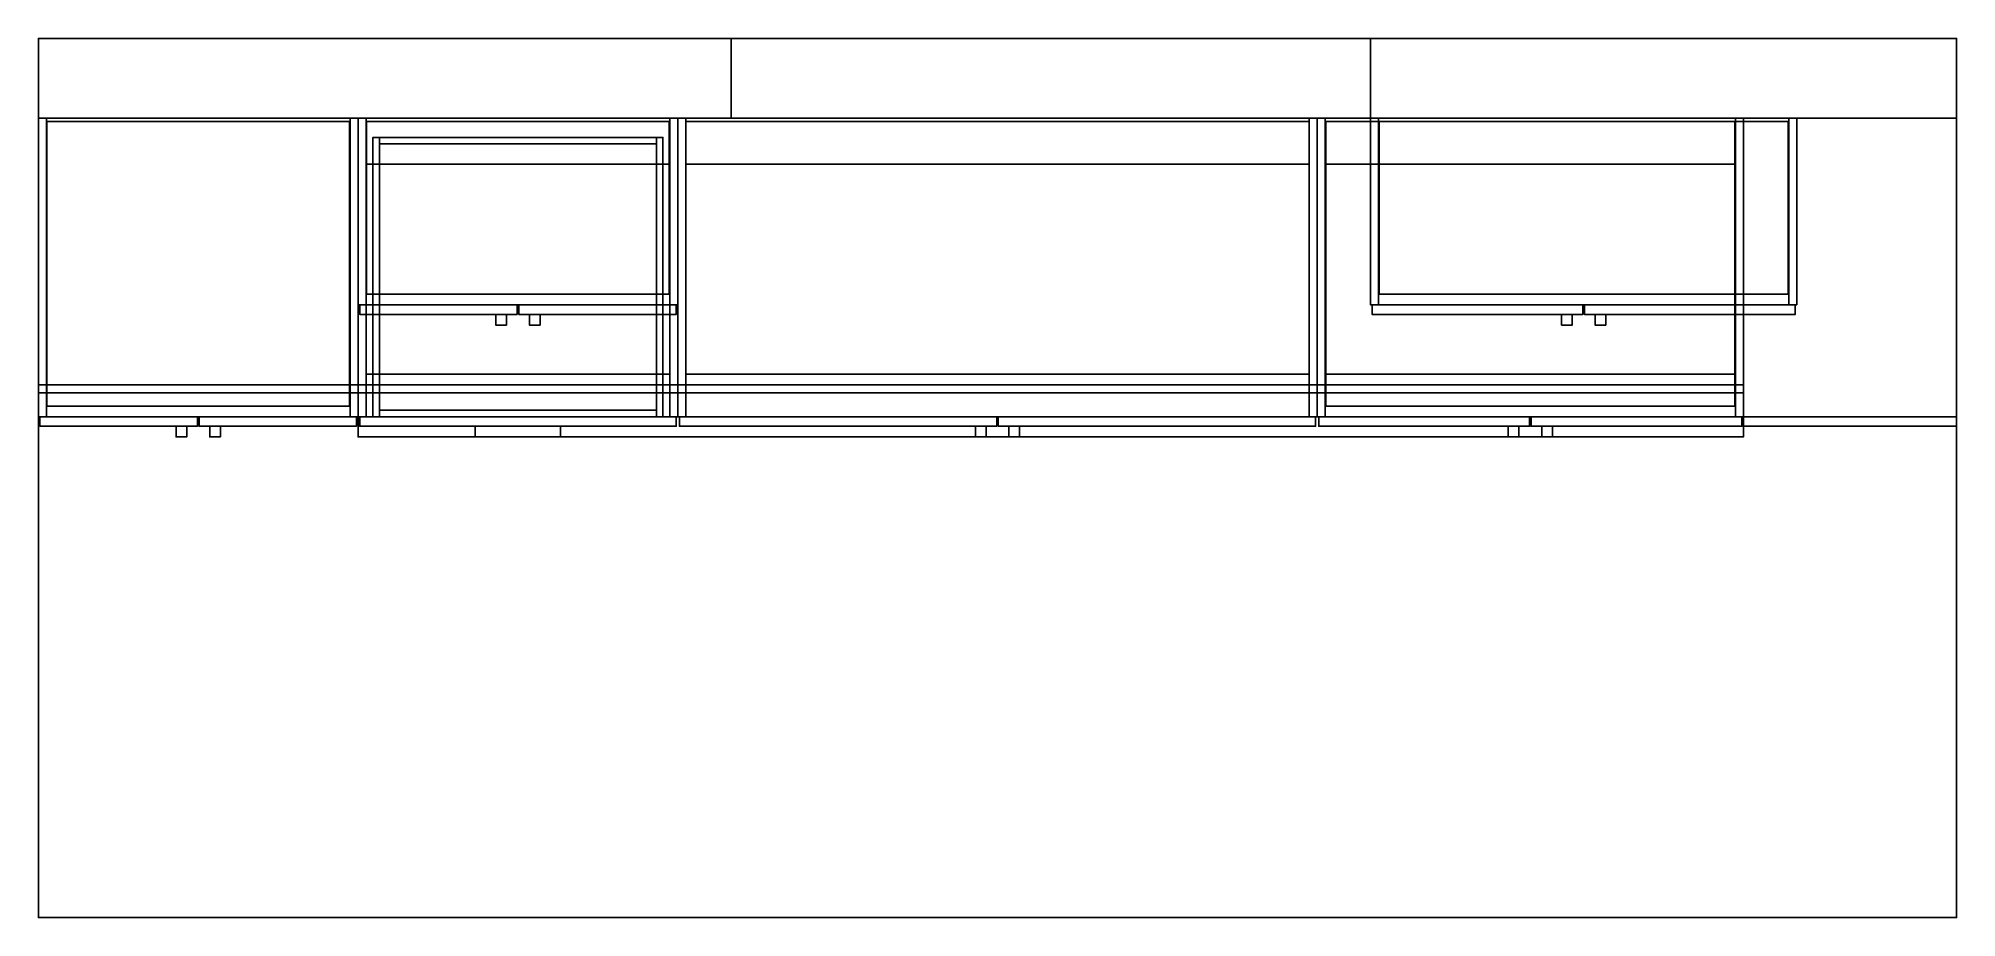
# Model space of a CAD drawing. Header units: millimetres. Extents: x 0 to 3600, y -1500 to 150.
import ezdxf

# ---------------------------------------------------------------- set-up
doc = ezdxf.new("R2010")
doc.units = ezdxf.units.MM
for name, color, linetype in [('AMBIENTE', 2, 'CONTINUOUS'), ('M01_TALL_CABINET', 3, 'CONTINUOUS'), ('M02_DRAWER_CABINET', 4, 'CONTINUOUS'), ('M03_SINK_CABINET', 5, 'CONTINUOUS'), ('M04_BASE_CABINET', 6, 'CONTINUOUS'), ('M05_FILLER', 7, 'CONTINUOUS'), ('M06_WALL_CABINET', 1, 'CONTINUOUS'), ('M07_WALL_CABINET', 2, 'CONTINUOUS')]:
    doc.layers.add(name, color=color, linetype=linetype)

msp = doc.modelspace()

# ---------------------------------------------------------------- linework, layer by layer
at = {"layer": 'AMBIENTE'}
for points in [[(1300, 150), (1300, 0), (0, 0), (0, 150)], [(0, 0, 2700), (1300, 0, 2700), (1300, 150, 2700), (0, 150, 2700)], [(0, 150, 2700), (1300, 150, 2700), (1300, 150), (0, 150)], [(0, 0, 2700), (0, 150, 2700), (0, 150), (0, 0)], [(3600, 150, -20), (3600, -1500, -20), (0, -1500, -20), (0, 150, -20)], [(0, -1500), (3600, -1500), (3600, 150), (0, 150)], [(0, 150), (3600, 150), (3600, 150, -20), (0, 150, -20)], [(0, -1500), (0, 150), (0, 150, -20), (0, -1500, -20)], [(1300, 150, 2700), (1300, 0, 2700), (1300, 0), (1300, 150)], [(2500, 150), (2500, 0), (1300, 0), (1300, 150)], [(1300, 0, 1100), (2500, 0, 1100), (2500, 150, 1100), (1300, 150, 1100)], [(1300, 150, 1100), (2500, 150, 1100), (2500, 150), (1300, 150)], [(1300, 0, 1100), (1300, 150, 1100), (1300, 150), (1300, 0)], [(2500, 150, 2100), (2500, 0, 2100), (1300, 0, 2100), (1300, 150, 2100)], [(1300, 0, 2700), (2500, 0, 2700), (2500, 150, 2700), (1300, 150, 2700)], [(1300, 150, 2700), (2500, 150, 2700), (2500, 150, 2100), (1300, 150, 2100)], [(1300, 0, 2700), (1300, 150, 2700), (1300, 150, 2100), (1300, 0, 2100)], [(2500, 150, 1100), (2500, 0, 1100), (2500, 0), (2500, 150)], [(2500, 150, 2700), (2500, 0, 2700), (2500, 0, 2100), (2500, 150, 2100)], [(3600, 150), (3600, 0), (2500, 0), (2500, 150)], [(2500, 0, 2700), (3600, 0, 2700), (3600, 150, 2700), (2500, 150, 2700)], [(2500, 150, 2700), (3600, 150, 2700), (3600, 150), (2500, 150)], [(2500, 0, 2700), (2500, 150, 2700), (2500, 150), (2500, 0)], [(3600, 150, 2700), (3600, 0, 2700), (3600, 0), (3600, 150)], [(3600, 150), (3600, -1500), (3600, -1500, -20), (3600, 150, -20)], [(1300, 0, 2700), (0, 0, 2700), (0, 0), (1300, 0)], [(2500, 0, 1100), (1300, 0, 1100), (1300, 0), (2500, 0)], [(2500, 0, 2700), (1300, 0, 2700), (1300, 0, 2100), (2500, 0, 2100)], [(3600, 0, 2700), (2500, 0, 2700), (2500, 0), (3600, 0)], [(3600, -1500), (0, -1500), (0, -1500, -20), (3600, -1500, -20)]]:
    msp.add_3dface(points, dxfattribs=at)
at = {"layer": 'M01_TALL_CABINET'}
for points in [[(15, 0, 100), (15, -560, 100), (0, -560, 100), (0, 0, 100)], [(0, -560, 2300), (15, -560, 2300), (15, 0, 2300), (0, 0, 2300)], [(0, 0, 2300), (15, 0, 2300), (15, 0, 100), (0, 0, 100)], [(0, -560, 2300), (0, 0, 2300), (0, 0, 100), (0, -560, 100)], [(15, 0, 2300), (15, -560, 2300), (15, -560, 100), (15, 0, 100)], [(585, 0, 115), (585, -6, 115), (15, -6, 115), (15, 0, 115)], [(15, -6, 2285), (585, -6, 2285), (585, 0, 2285), (15, 0, 2285)], [(15, 0, 2285), (585, 0, 2285), (585, 0, 115), (15, 0, 115)], [(15, -6, 2285), (15, 0, 2285), (15, 0, 115), (15, -6, 115)], [(600, 0, 100), (600, -560, 100), (585, -560, 100), (585, 0, 100)], [(585, -560, 2300), (600, -560, 2300), (600, 0, 2300), (585, 0, 2300)], [(585, 0, 2300), (600, 0, 2300), (600, 0, 100), (585, 0, 100)], [(585, -560, 2300), (585, 0, 2300), (585, 0, 100), (585, -560, 100)], [(585, 0, 2285), (585, -6, 2285), (585, -6, 115), (585, 0, 115)], [(600, 0, 2300), (600, -560, 2300), (600, -560, 100), (600, 0, 100)], [(585, -6, 100), (585, -560, 100), (15, -560, 100), (15, -6, 100)], [(15, -560, 115), (585, -560, 115), (585, -6, 115), (15, -6, 115)], [(15, -6, 115), (585, -6, 115), (585, -6, 100), (15, -6, 100)], [(15, -560, 115), (15, -6, 115), (15, -6, 100), (15, -560, 100)], [(585, -6, 2285), (15, -6, 2285), (15, -6, 115), (585, -6, 115)], [(585, -6, 2285), (585, -560, 2285), (15, -560, 2285), (15, -6, 2285)], [(15, -560, 2300), (585, -560, 2300), (585, -6, 2300), (15, -6, 2300)], [(15, -6, 2300), (585, -6, 2300), (585, -6, 2285), (15, -6, 2285)], [(15, -560, 2300), (15, -6, 2300), (15, -6, 2285), (15, -560, 2285)], [(584, -6, 541.5), (584, -540, 541.5), (16, -540, 541.5), (16, -6, 541.5)], [(16, -540, 556.5), (584, -540, 556.5), (584, -6, 556.5), (16, -6, 556.5)], [(16, -6, 556.5), (584, -6, 556.5), (584, -6, 541.5), (16, -6, 541.5)], [(16, -540, 556.5), (16, -6, 556.5), (16, -6, 541.5), (16, -540, 541.5)], [(584, -6, 975.5), (584, -540, 975.5), (16, -540, 975.5), (16, -6, 975.5)], [(16, -540, 990.5), (584, -540, 990.5), (584, -6, 990.5), (16, -6, 990.5)], [(16, -6, 990.5), (584, -6, 990.5), (584, -6, 975.5), (16, -6, 975.5)], [(16, -540, 990.5), (16, -6, 990.5), (16, -6, 975.5), (16, -540, 975.5)], [(584, -6, 1409.5), (584, -540, 1409.5), (16, -540, 1409.5), (16, -6, 1409.5)], [(16, -540, 1424.5), (584, -540, 1424.5), (584, -6, 1424.5), (16, -6, 1424.5)], [(16, -6, 1424.5), (584, -6, 1424.5), (584, -6, 1409.5), (16, -6, 1409.5)], [(16, -540, 1424.5), (16, -6, 1424.5), (16, -6, 1409.5), (16, -540, 1409.5)], [(584, -6, 1843.5), (584, -540, 1843.5), (16, -540, 1843.5), (16, -6, 1843.5)], [(16, -540, 1858.5), (584, -540, 1858.5), (584, -6, 1858.5), (16, -6, 1858.5)], [(16, -6, 1858.5), (584, -6, 1858.5), (584, -6, 1843.5), (16, -6, 1843.5)], [(16, -540, 1858.5), (16, -6, 1858.5), (16, -6, 1843.5), (16, -540, 1843.5)], [(584, -6, 556.5), (584, -540, 556.5), (584, -540, 541.5), (584, -6, 541.5)], [(584, -6, 990.5), (584, -540, 990.5), (584, -540, 975.5), (584, -6, 975.5)], [(584, -6, 1424.5), (584, -540, 1424.5), (584, -540, 1409.5), (584, -6, 1409.5)], [(584, -6, 1858.5), (584, -540, 1858.5), (584, -540, 1843.5), (584, -6, 1843.5)], [(585, -6, 115), (585, -560, 115), (585, -560, 100), (585, -6, 100)], [(585, -6, 2300), (585, -560, 2300), (585, -560, 2285), (585, -6, 2285)], [(600, -500), (600, -515), (0, -515), (0, -500)], [(0, -515, 100), (600, -515, 100), (600, -500, 100), (0, -500, 100)], [(0, -500, 100), (600, -500, 100), (600, -500), (0, -500)], [(0, -515, 100), (0, -500, 100), (0, -500), (0, -515)], [(600, -500, 100), (600, -515, 100), (600, -515), (600, -500)], [(600, -515, 100), (0, -515, 100), (0, -515), (600, -515)], [(584, -540, 556.5), (16, -540, 556.5), (16, -540, 541.5), (584, -540, 541.5)], [(584, -540, 990.5), (16, -540, 990.5), (16, -540, 975.5), (584, -540, 975.5)], [(584, -540, 1424.5), (16, -540, 1424.5), (16, -540, 1409.5), (584, -540, 1409.5)], [(584, -540, 1858.5), (16, -540, 1858.5), (16, -540, 1843.5), (584, -540, 1843.5)], [(15, -560, 2300), (0, -560, 2300), (0, -560, 100), (15, -560, 100)], [(298.5, -560, 103), (298.5, -578, 103), (3, -578, 103), (3, -560, 103)], [(3, -578, 2297), (298.5, -578, 2297), (298.5, -560, 2297), (3, -560, 2297)], [(3, -560, 2297), (298.5, -560, 2297), (298.5, -560, 103), (3, -560, 103)], [(3, -578, 2297), (3, -560, 2297), (3, -560, 103), (3, -578, 103)], [(585, -560, 115), (15, -560, 115), (15, -560, 100), (585, -560, 100)], [(585, -560, 2300), (15, -560, 2300), (15, -560, 2285), (585, -560, 2285)], [(298.5, -560, 2297), (298.5, -578, 2297), (298.5, -578, 103), (298.5, -560, 103)], [(597, -560, 103), (597, -578, 103), (301.5, -578, 103), (301.5, -560, 103)], [(301.5, -578, 2297), (597, -578, 2297), (597, -560, 2297), (301.5, -560, 2297)], [(301.5, -560, 2297), (597, -560, 2297), (597, -560, 103), (301.5, -560, 103)], [(301.5, -578, 2297), (301.5, -560, 2297), (301.5, -560, 103), (301.5, -578, 103)], [(600, -560, 2300), (585, -560, 2300), (585, -560, 100), (600, -560, 100)], [(597, -560, 2297), (597, -578, 2297), (597, -578, 103), (597, -560, 103)], [(298.5, -578, 2297), (3, -578, 2297), (3, -578, 103), (298.5, -578, 103)], [(278.5, -578, 1100), (278.5, -598, 1100), (258.5, -598, 1100), (258.5, -578, 1100)], [(258.5, -598, 1260), (278.5, -598, 1260), (278.5, -578, 1260), (258.5, -578, 1260)], [(258.5, -578, 1260), (278.5, -578, 1260), (278.5, -578, 1100), (258.5, -578, 1100)], [(258.5, -598, 1260), (258.5, -578, 1260), (258.5, -578, 1100), (258.5, -598, 1100)], [(278.5, -598, 1260), (258.5, -598, 1260), (258.5, -598, 1100), (278.5, -598, 1100)], [(278.5, -578, 1260), (278.5, -598, 1260), (278.5, -598, 1100), (278.5, -578, 1100)], [(597, -578, 2297), (301.5, -578, 2297), (301.5, -578, 103), (597, -578, 103)], [(341.5, -578, 1100), (341.5, -598, 1100), (321.5, -598, 1100), (321.5, -578, 1100)], [(321.5, -598, 1260), (341.5, -598, 1260), (341.5, -578, 1260), (321.5, -578, 1260)], [(321.5, -578, 1260), (341.5, -578, 1260), (341.5, -578, 1100), (321.5, -578, 1100)], [(321.5, -598, 1260), (321.5, -578, 1260), (321.5, -578, 1100), (321.5, -598, 1100)], [(341.5, -598, 1260), (321.5, -598, 1260), (321.5, -598, 1100), (341.5, -598, 1100)], [(341.5, -578, 1260), (341.5, -598, 1260), (341.5, -598, 1100), (341.5, -578, 1100)]]:
    msp.add_3dface(points, dxfattribs=at)
at = {"layer": 'M02_DRAWER_CABINET'}
for points in [[(615, 0, 100), (615, -560, 100), (600, -560, 100), (600, 0, 100)], [(600, -560, 820), (615, -560, 820), (615, 0, 820), (600, 0, 820)], [(600, 0, 820), (615, 0, 820), (615, 0, 100), (600, 0, 100)], [(600, -560, 820), (600, 0, 820), (600, 0, 100), (600, -560, 100)], [(3200, 0, 820), (3200, -598, 820), (600, -598, 820), (600, 0, 820)], [(600, -598, 850), (3200, -598, 850), (3200, 0, 850), (600, 0, 850)], [(600, 0, 850), (3200, 0, 850), (3200, 0, 820), (600, 0, 820)], [(600, -598, 850), (600, 0, 850), (600, 0, 820), (600, -598, 820)], [(615, 0, 820), (615, -560, 820), (615, -560, 100), (615, 0, 100)], [(1185, 0, 115), (1185, -6, 115), (615, -6, 115), (615, 0, 115)], [(615, -6, 805), (1185, -6, 805), (1185, 0, 805), (615, 0, 805)], [(615, 0, 805), (1185, 0, 805), (1185, 0, 115), (615, 0, 115)], [(615, -6, 805), (615, 0, 805), (615, 0, 115), (615, -6, 115)], [(1200, 0, 100), (1200, -560, 100), (1185, -560, 100), (1185, 0, 100)], [(1185, -560, 820), (1200, -560, 820), (1200, 0, 820), (1185, 0, 820)], [(1185, 0, 820), (1200, 0, 820), (1200, 0, 100), (1185, 0, 100)], [(1185, -560, 820), (1185, 0, 820), (1185, 0, 100), (1185, -560, 100)], [(1185, 0, 805), (1185, -6, 805), (1185, -6, 115), (1185, 0, 115)], [(1200, 0, 820), (1200, -560, 820), (1200, -560, 100), (1200, 0, 100)], [(3200, 0, 850), (3200, -598, 850), (3200, -598, 820), (3200, 0, 820)], [(1185, -6, 100), (1185, -560, 100), (615, -560, 100), (615, -6, 100)], [(615, -560, 115), (1185, -560, 115), (1185, -6, 115), (615, -6, 115)], [(615, -6, 115), (1185, -6, 115), (1185, -6, 100), (615, -6, 100)], [(615, -560, 115), (615, -6, 115), (615, -6, 100), (615, -560, 100)], [(1185, -6, 805), (615, -6, 805), (615, -6, 115), (1185, -6, 115)], [(1185, -6, 805), (1185, -86, 805), (615, -86, 805), (615, -6, 805)], [(615, -86, 820), (1185, -86, 820), (1185, -6, 820), (615, -6, 820)], [(615, -6, 820), (1185, -6, 820), (1185, -6, 805), (615, -6, 805)], [(615, -86, 820), (615, -6, 820), (615, -6, 805), (615, -86, 805)], [(640, -36, 128), (640, -560, 128), (628, -560, 128), (628, -36, 128)], [(628, -560, 304), (640, -560, 304), (640, -36, 304), (628, -36, 304)], [(628, -36, 304), (640, -36, 304), (640, -36, 128), (628, -36, 128)], [(628, -560, 304), (628, -36, 304), (628, -36, 128), (628, -560, 128)], [(640, -36, 367), (640, -560, 367), (628, -560, 367), (628, -36, 367)], [(628, -560, 543), (640, -560, 543), (640, -36, 543), (628, -36, 543)], [(628, -36, 543), (640, -36, 543), (640, -36, 367), (628, -36, 367)], [(628, -560, 543), (628, -36, 543), (628, -36, 367), (628, -560, 367)], [(640, -36, 606), (640, -560, 606), (628, -560, 606), (628, -36, 606)], [(628, -560, 782), (640, -560, 782), (640, -36, 782), (628, -36, 782)], [(628, -36, 782), (640, -36, 782), (640, -36, 606), (628, -36, 606)], [(628, -560, 782), (628, -36, 782), (628, -36, 606), (628, -560, 606)], [(640, -36, 304), (640, -560, 304), (640, -560, 128), (640, -36, 128)], [(1160, -36, 128), (1160, -48, 128), (640, -48, 128), (640, -36, 128)], [(640, -48, 304), (1160, -48, 304), (1160, -36, 304), (640, -36, 304)], [(640, -36, 304), (1160, -36, 304), (1160, -36, 128), (640, -36, 128)], [(640, -48, 304), (640, -36, 304), (640, -36, 128), (640, -48, 128)], [(640, -36, 543), (640, -560, 543), (640, -560, 367), (640, -36, 367)], [(1160, -36, 367), (1160, -48, 367), (640, -48, 367), (640, -36, 367)], [(640, -48, 543), (1160, -48, 543), (1160, -36, 543), (640, -36, 543)], [(640, -36, 543), (1160, -36, 543), (1160, -36, 367), (640, -36, 367)], [(640, -48, 543), (640, -36, 543), (640, -36, 367), (640, -48, 367)], [(640, -36, 782), (640, -560, 782), (640, -560, 606), (640, -36, 606)], [(1160, -36, 606), (1160, -48, 606), (640, -48, 606), (640, -36, 606)], [(640, -48, 782), (1160, -48, 782), (1160, -36, 782), (640, -36, 782)], [(640, -36, 782), (1160, -36, 782), (1160, -36, 606), (640, -36, 606)], [(640, -48, 782), (640, -36, 782), (640, -36, 606), (640, -48, 606)], [(1172, -36, 128), (1172, -560, 128), (1160, -560, 128), (1160, -36, 128)], [(1160, -560, 304), (1172, -560, 304), (1172, -36, 304), (1160, -36, 304)], [(1160, -36, 304), (1172, -36, 304), (1172, -36, 128), (1160, -36, 128)], [(1160, -560, 304), (1160, -36, 304), (1160, -36, 128), (1160, -560, 128)], [(1160, -36, 304), (1160, -48, 304), (1160, -48, 128), (1160, -36, 128)], [(1172, -36, 367), (1172, -560, 367), (1160, -560, 367), (1160, -36, 367)], [(1160, -560, 543), (1172, -560, 543), (1172, -36, 543), (1160, -36, 543)], [(1160, -36, 543), (1172, -36, 543), (1172, -36, 367), (1160, -36, 367)], [(1160, -560, 543), (1160, -36, 543), (1160, -36, 367), (1160, -560, 367)], [(1160, -36, 543), (1160, -48, 543), (1160, -48, 367), (1160, -36, 367)], [(1172, -36, 606), (1172, -560, 606), (1160, -560, 606), (1160, -36, 606)], [(1160, -560, 782), (1172, -560, 782), (1172, -36, 782), (1160, -36, 782)], [(1160, -36, 782), (1172, -36, 782), (1172, -36, 606), (1160, -36, 606)], [(1160, -560, 782), (1160, -36, 782), (1160, -36, 606), (1160, -560, 606)], [(1160, -36, 782), (1160, -48, 782), (1160, -48, 606), (1160, -36, 606)], [(1172, -36, 304), (1172, -560, 304), (1172, -560, 128), (1172, -36, 128)], [(1172, -36, 543), (1172, -560, 543), (1172, -560, 367), (1172, -36, 367)], [(1172, -36, 782), (1172, -560, 782), (1172, -560, 606), (1172, -36, 606)], [(1185, -6, 115), (1185, -560, 115), (1185, -560, 100), (1185, -6, 100)], [(1185, -6, 820), (1185, -86, 820), (1185, -86, 805), (1185, -6, 805)], [(1160, -48, 304), (640, -48, 304), (640, -48, 128), (1160, -48, 128)], [(1160, -48, 128), (1160, -548, 128), (640, -548, 128), (640, -48, 128)], [(640, -548, 134), (1160, -548, 134), (1160, -48, 134), (640, -48, 134)], [(640, -48, 134), (1160, -48, 134), (1160, -48, 128), (640, -48, 128)], [(640, -548, 134), (640, -48, 134), (640, -48, 128), (640, -548, 128)], [(1160, -48, 543), (640, -48, 543), (640, -48, 367), (1160, -48, 367)], [(1160, -48, 367), (1160, -548, 367), (640, -548, 367), (640, -48, 367)], [(640, -548, 373), (1160, -548, 373), (1160, -48, 373), (640, -48, 373)], [(640, -48, 373), (1160, -48, 373), (1160, -48, 367), (640, -48, 367)], [(640, -548, 373), (640, -48, 373), (640, -48, 367), (640, -548, 367)], [(1160, -48, 782), (640, -48, 782), (640, -48, 606), (1160, -48, 606)], [(1160, -48, 606), (1160, -548, 606), (640, -548, 606), (640, -48, 606)], [(640, -548, 612), (1160, -548, 612), (1160, -48, 612), (640, -48, 612)], [(640, -48, 612), (1160, -48, 612), (1160, -48, 606), (640, -48, 606)], [(640, -548, 612), (640, -48, 612), (640, -48, 606), (640, -548, 606)], [(1160, -48, 134), (1160, -548, 134), (1160, -548, 128), (1160, -48, 128)], [(1160, -48, 373), (1160, -548, 373), (1160, -548, 367), (1160, -48, 367)], [(1160, -48, 612), (1160, -548, 612), (1160, -548, 606), (1160, -48, 606)], [(1185, -86, 820), (615, -86, 820), (615, -86, 805), (1185, -86, 805)], [(1200, -500), (1200, -515), (600, -515), (600, -500)], [(600, -515, 100), (1200, -515, 100), (1200, -500, 100), (600, -500, 100)], [(600, -500, 100), (1200, -500, 100), (1200, -500), (600, -500)], [(600, -515, 100), (600, -500, 100), (600, -500), (600, -515)], [(1185, -480, 805), (1185, -560, 805), (615, -560, 805), (615, -480, 805)], [(615, -560, 820), (1185, -560, 820), (1185, -480, 820), (615, -480, 820)], [(615, -480, 820), (1185, -480, 820), (1185, -480, 805), (615, -480, 805)], [(615, -560, 820), (615, -480, 820), (615, -480, 805), (615, -560, 805)], [(1185, -480, 820), (1185, -560, 820), (1185, -560, 805), (1185, -480, 805)], [(1200, -500, 100), (1200, -515, 100), (1200, -515), (1200, -500)], [(1200, -515, 100), (600, -515, 100), (600, -515), (1200, -515)], [(615, -560, 820), (600, -560, 820), (600, -560, 100), (615, -560, 100)], [(1197, -560, 103), (1197, -578, 103), (603, -578, 103), (603, -560, 103)], [(603, -578, 339), (1197, -578, 339), (1197, -560, 339), (603, -560, 339)], [(603, -560, 339), (1197, -560, 339), (1197, -560, 103), (603, -560, 103)], [(603, -578, 339), (603, -560, 339), (603, -560, 103), (603, -578, 103)], [(1197, -560, 342), (1197, -578, 342), (603, -578, 342), (603, -560, 342)], [(603, -578, 578), (1197, -578, 578), (1197, -560, 578), (603, -560, 578)], [(603, -560, 578), (1197, -560, 578), (1197, -560, 342), (603, -560, 342)], [(603, -578, 578), (603, -560, 578), (603, -560, 342), (603, -578, 342)], [(1197, -560, 581), (1197, -578, 581), (603, -578, 581), (603, -560, 581)], [(603, -578, 817), (1197, -578, 817), (1197, -560, 817), (603, -560, 817)], [(603, -560, 817), (1197, -560, 817), (1197, -560, 581), (603, -560, 581)], [(603, -578, 817), (603, -560, 817), (603, -560, 581), (603, -578, 581)], [(1185, -560, 115), (615, -560, 115), (615, -560, 100), (1185, -560, 100)], [(1185, -560, 820), (615, -560, 820), (615, -560, 805), (1185, -560, 805)], [(640, -560, 304), (628, -560, 304), (628, -560, 128), (640, -560, 128)], [(640, -560, 543), (628, -560, 543), (628, -560, 367), (640, -560, 367)], [(640, -560, 782), (628, -560, 782), (628, -560, 606), (640, -560, 606)], [(1160, -548, 128), (1160, -560, 128), (640, -560, 128), (640, -548, 128)], [(640, -560, 304), (1160, -560, 304), (1160, -548, 304), (640, -548, 304)], [(640, -548, 304), (1160, -548, 304), (1160, -548, 128), (640, -548, 128)], [(640, -560, 304), (640, -548, 304), (640, -548, 128), (640, -560, 128)], [(1160, -548, 134), (640, -548, 134), (640, -548, 128), (1160, -548, 128)], [(1160, -548, 367), (1160, -560, 367), (640, -560, 367), (640, -548, 367)], [(640, -560, 543), (1160, -560, 543), (1160, -548, 543), (640, -548, 543)], [(640, -548, 543), (1160, -548, 543), (1160, -548, 367), (640, -548, 367)], [(640, -560, 543), (640, -548, 543), (640, -548, 367), (640, -560, 367)], [(1160, -548, 373), (640, -548, 373), (640, -548, 367), (1160, -548, 367)], [(1160, -548, 606), (1160, -560, 606), (640, -560, 606), (640, -548, 606)], [(640, -560, 782), (1160, -560, 782), (1160, -548, 782), (640, -548, 782)], [(640, -548, 782), (1160, -548, 782), (1160, -548, 606), (640, -548, 606)], [(640, -560, 782), (640, -548, 782), (640, -548, 606), (640, -560, 606)], [(1160, -548, 612), (640, -548, 612), (640, -548, 606), (1160, -548, 606)], [(1160, -560, 304), (640, -560, 304), (640, -560, 128), (1160, -560, 128)], [(1160, -560, 543), (640, -560, 543), (640, -560, 367), (1160, -560, 367)], [(1160, -560, 782), (640, -560, 782), (640, -560, 606), (1160, -560, 606)], [(1160, -548, 304), (1160, -560, 304), (1160, -560, 128), (1160, -548, 128)], [(1160, -548, 543), (1160, -560, 543), (1160, -560, 367), (1160, -548, 367)], [(1160, -548, 782), (1160, -560, 782), (1160, -560, 606), (1160, -548, 606)], [(1172, -560, 304), (1160, -560, 304), (1160, -560, 128), (1172, -560, 128)], [(1172, -560, 543), (1160, -560, 543), (1160, -560, 367), (1172, -560, 367)], [(1172, -560, 782), (1160, -560, 782), (1160, -560, 606), (1172, -560, 606)], [(1200, -560, 820), (1185, -560, 820), (1185, -560, 100), (1200, -560, 100)], [(1197, -560, 339), (1197, -578, 339), (1197, -578, 103), (1197, -560, 103)], [(1197, -560, 578), (1197, -578, 578), (1197, -578, 342), (1197, -560, 342)], [(1197, -560, 817), (1197, -578, 817), (1197, -578, 581), (1197, -560, 581)], [(3200, -598, 850), (600, -598, 850), (600, -598, 820), (3200, -598, 820)], [(1197, -578, 339), (603, -578, 339), (603, -578, 103), (1197, -578, 103)], [(1197, -578, 578), (603, -578, 578), (603, -578, 342), (1197, -578, 342)], [(1197, -578, 817), (603, -578, 817), (603, -578, 581), (1197, -578, 581)], [(980, -578, 289), (980, -598, 289), (820, -598, 289), (820, -578, 289)], [(820, -598, 309), (980, -598, 309), (980, -578, 309), (820, -578, 309)], [(820, -578, 309), (980, -578, 309), (980, -578, 289), (820, -578, 289)], [(820, -598, 309), (820, -578, 309), (820, -578, 289), (820, -598, 289)], [(980, -578, 528), (980, -598, 528), (820, -598, 528), (820, -578, 528)], [(820, -598, 548), (980, -598, 548), (980, -578, 548), (820, -578, 548)], [(820, -578, 548), (980, -578, 548), (980, -578, 528), (820, -578, 528)], [(820, -598, 548), (820, -578, 548), (820, -578, 528), (820, -598, 528)], [(980, -578, 767), (980, -598, 767), (820, -598, 767), (820, -578, 767)], [(820, -598, 787), (980, -598, 787), (980, -578, 787), (820, -578, 787)], [(820, -578, 787), (980, -578, 787), (980, -578, 767), (820, -578, 767)], [(820, -598, 787), (820, -578, 787), (820, -578, 767), (820, -598, 767)], [(980, -598, 309), (820, -598, 309), (820, -598, 289), (980, -598, 289)], [(980, -598, 548), (820, -598, 548), (820, -598, 528), (980, -598, 528)], [(980, -598, 787), (820, -598, 787), (820, -598, 767), (980, -598, 767)], [(980, -578, 309), (980, -598, 309), (980, -598, 289), (980, -578, 289)], [(980, -578, 548), (980, -598, 548), (980, -598, 528), (980, -578, 528)], [(980, -578, 787), (980, -598, 787), (980, -598, 767), (980, -578, 767)]]:
    msp.add_3dface(points, dxfattribs=at)
at = {"layer": 'M03_SINK_CABINET'}
for points in [[(1215, 0, 100), (1215, -560, 100), (1200, -560, 100), (1200, 0, 100)], [(1200, -560, 820), (1215, -560, 820), (1215, 0, 820), (1200, 0, 820)], [(1200, 0, 820), (1215, 0, 820), (1215, 0, 100), (1200, 0, 100)], [(1200, -560, 820), (1200, 0, 820), (1200, 0, 100), (1200, -560, 100)], [(1215, 0, 820), (1215, -560, 820), (1215, -560, 100), (1215, 0, 100)], [(2385, 0, 115), (2385, -6, 115), (1215, -6, 115), (1215, 0, 115)], [(1215, -6, 805), (2385, -6, 805), (2385, 0, 805), (1215, 0, 805)], [(1215, 0, 805), (2385, 0, 805), (2385, 0, 115), (1215, 0, 115)], [(1215, -6, 805), (1215, 0, 805), (1215, 0, 115), (1215, -6, 115)], [(2400, 0, 100), (2400, -560, 100), (2385, -560, 100), (2385, 0, 100)], [(2385, -560, 820), (2400, -560, 820), (2400, 0, 820), (2385, 0, 820)], [(2385, 0, 820), (2400, 0, 820), (2400, 0, 100), (2385, 0, 100)], [(2385, -560, 820), (2385, 0, 820), (2385, 0, 100), (2385, -560, 100)], [(2385, 0, 805), (2385, -6, 805), (2385, -6, 115), (2385, 0, 115)], [(2400, 0, 820), (2400, -560, 820), (2400, -560, 100), (2400, 0, 100)], [(2385, -6, 100), (2385, -560, 100), (1215, -560, 100), (1215, -6, 100)], [(1215, -560, 115), (2385, -560, 115), (2385, -6, 115), (1215, -6, 115)], [(1215, -6, 115), (2385, -6, 115), (2385, -6, 100), (1215, -6, 100)], [(1215, -560, 115), (1215, -6, 115), (1215, -6, 100), (1215, -560, 100)], [(2385, -6, 805), (1215, -6, 805), (1215, -6, 115), (2385, -6, 115)], [(2385, -6, 805), (2385, -86, 805), (1215, -86, 805), (1215, -6, 805)], [(1215, -86, 820), (2385, -86, 820), (2385, -6, 820), (1215, -6, 820)], [(1215, -6, 820), (2385, -6, 820), (2385, -6, 805), (1215, -6, 805)], [(1215, -86, 820), (1215, -6, 820), (1215, -6, 805), (1215, -86, 805)], [(2385, -6, 115), (2385, -560, 115), (2385, -560, 100), (2385, -6, 100)], [(2385, -6, 820), (2385, -86, 820), (2385, -86, 805), (2385, -6, 805)], [(2385, -86, 820), (1215, -86, 820), (1215, -86, 805), (2385, -86, 805)], [(2400, -500), (2400, -515), (1200, -515), (1200, -500)], [(1200, -515, 100), (2400, -515, 100), (2400, -500, 100), (1200, -500, 100)], [(1200, -500, 100), (2400, -500, 100), (2400, -500), (1200, -500)], [(1200, -515, 100), (1200, -500, 100), (1200, -500), (1200, -515)], [(2385, -480, 805), (2385, -560, 805), (1215, -560, 805), (1215, -480, 805)], [(1215, -560, 820), (2385, -560, 820), (2385, -480, 820), (1215, -480, 820)], [(1215, -480, 820), (2385, -480, 820), (2385, -480, 805), (1215, -480, 805)], [(1215, -560, 820), (1215, -480, 820), (1215, -480, 805), (1215, -560, 805)], [(2385, -480, 820), (2385, -560, 820), (2385, -560, 805), (2385, -480, 805)], [(2400, -500, 100), (2400, -515, 100), (2400, -515), (2400, -500)], [(2400, -515, 100), (1200, -515, 100), (1200, -515), (2400, -515)], [(1215, -560, 820), (1200, -560, 820), (1200, -560, 100), (1215, -560, 100)], [(1798.5, -560, 103), (1798.5, -578, 103), (1203, -578, 103), (1203, -560, 103)], [(1203, -578, 817), (1798.5, -578, 817), (1798.5, -560, 817), (1203, -560, 817)], [(1203, -560, 817), (1798.5, -560, 817), (1798.5, -560, 103), (1203, -560, 103)], [(1203, -578, 817), (1203, -560, 817), (1203, -560, 103), (1203, -578, 103)], [(2385, -560, 115), (1215, -560, 115), (1215, -560, 100), (2385, -560, 100)], [(2385, -560, 820), (1215, -560, 820), (1215, -560, 805), (2385, -560, 805)], [(1798.5, -560, 817), (1798.5, -578, 817), (1798.5, -578, 103), (1798.5, -560, 103)], [(2397, -560, 103), (2397, -578, 103), (1801.5, -578, 103), (1801.5, -560, 103)], [(1801.5, -578, 817), (2397, -578, 817), (2397, -560, 817), (1801.5, -560, 817)], [(1801.5, -560, 817), (2397, -560, 817), (2397, -560, 103), (1801.5, -560, 103)], [(1801.5, -578, 817), (1801.5, -560, 817), (1801.5, -560, 103), (1801.5, -578, 103)], [(2400, -560, 820), (2385, -560, 820), (2385, -560, 100), (2400, -560, 100)], [(2397, -560, 817), (2397, -578, 817), (2397, -578, 103), (2397, -560, 103)], [(1798.5, -578, 817), (1203, -578, 817), (1203, -578, 103), (1798.5, -578, 103)], [(1778.5, -578, 617), (1778.5, -598, 617), (1758.5, -598, 617), (1758.5, -578, 617)], [(1758.5, -598, 777), (1778.5, -598, 777), (1778.5, -578, 777), (1758.5, -578, 777)], [(1758.5, -578, 777), (1778.5, -578, 777), (1778.5, -578, 617), (1758.5, -578, 617)], [(1758.5, -598, 777), (1758.5, -578, 777), (1758.5, -578, 617), (1758.5, -598, 617)], [(1778.5, -598, 777), (1758.5, -598, 777), (1758.5, -598, 617), (1778.5, -598, 617)], [(1778.5, -578, 777), (1778.5, -598, 777), (1778.5, -598, 617), (1778.5, -578, 617)], [(2397, -578, 817), (1801.5, -578, 817), (1801.5, -578, 103), (2397, -578, 103)], [(1841.5, -578, 617), (1841.5, -598, 617), (1821.5, -598, 617), (1821.5, -578, 617)], [(1821.5, -598, 777), (1841.5, -598, 777), (1841.5, -578, 777), (1821.5, -578, 777)], [(1821.5, -578, 777), (1841.5, -578, 777), (1841.5, -578, 617), (1821.5, -578, 617)], [(1821.5, -598, 777), (1821.5, -578, 777), (1821.5, -578, 617), (1821.5, -598, 617)], [(1841.5, -598, 777), (1821.5, -598, 777), (1821.5, -598, 617), (1841.5, -598, 617)], [(1841.5, -578, 777), (1841.5, -598, 777), (1841.5, -598, 617), (1841.5, -578, 617)]]:
    msp.add_3dface(points, dxfattribs=at)
at = {"layer": 'M04_BASE_CABINET'}
for points in [[(2415, 0, 100), (2415, -560, 100), (2400, -560, 100), (2400, 0, 100)], [(2400, -560, 820), (2415, -560, 820), (2415, 0, 820), (2400, 0, 820)], [(2400, 0, 820), (2415, 0, 820), (2415, 0, 100), (2400, 0, 100)], [(2400, -560, 820), (2400, 0, 820), (2400, 0, 100), (2400, -560, 100)], [(2415, 0, 820), (2415, -560, 820), (2415, -560, 100), (2415, 0, 100)], [(3185, 0, 115), (3185, -6, 115), (2415, -6, 115), (2415, 0, 115)], [(2415, -6, 805), (3185, -6, 805), (3185, 0, 805), (2415, 0, 805)], [(2415, 0, 805), (3185, 0, 805), (3185, 0, 115), (2415, 0, 115)], [(2415, -6, 805), (2415, 0, 805), (2415, 0, 115), (2415, -6, 115)], [(3200, 0, 100), (3200, -560, 100), (3185, -560, 100), (3185, 0, 100)], [(3185, -560, 820), (3200, -560, 820), (3200, 0, 820), (3185, 0, 820)], [(3185, 0, 820), (3200, 0, 820), (3200, 0, 100), (3185, 0, 100)], [(3185, -560, 820), (3185, 0, 820), (3185, 0, 100), (3185, -560, 100)], [(3185, 0, 805), (3185, -6, 805), (3185, -6, 115), (3185, 0, 115)], [(3200, 0, 820), (3200, -560, 820), (3200, -560, 100), (3200, 0, 100)], [(3185, -6, 100), (3185, -560, 100), (2415, -560, 100), (2415, -6, 100)], [(2415, -560, 115), (3185, -560, 115), (3185, -6, 115), (2415, -6, 115)], [(2415, -6, 115), (3185, -6, 115), (3185, -6, 100), (2415, -6, 100)], [(2415, -560, 115), (2415, -6, 115), (2415, -6, 100), (2415, -560, 100)], [(3185, -6, 805), (2415, -6, 805), (2415, -6, 115), (3185, -6, 115)], [(3185, -6, 805), (3185, -86, 805), (2415, -86, 805), (2415, -6, 805)], [(2415, -86, 820), (3185, -86, 820), (3185, -6, 820), (2415, -6, 820)], [(2415, -6, 820), (3185, -6, 820), (3185, -6, 805), (2415, -6, 805)], [(2415, -86, 820), (2415, -6, 820), (2415, -6, 805), (2415, -86, 805)], [(3184, -6, 452.5), (3184, -540, 452.5), (2416, -540, 452.5), (2416, -6, 452.5)], [(2416, -540, 467.5), (3184, -540, 467.5), (3184, -6, 467.5), (2416, -6, 467.5)], [(2416, -6, 467.5), (3184, -6, 467.5), (3184, -6, 452.5), (2416, -6, 452.5)], [(2416, -540, 467.5), (2416, -6, 467.5), (2416, -6, 452.5), (2416, -540, 452.5)], [(3184, -6, 467.5), (3184, -540, 467.5), (3184, -540, 452.5), (3184, -6, 452.5)], [(3185, -6, 115), (3185, -560, 115), (3185, -560, 100), (3185, -6, 100)], [(3185, -6, 820), (3185, -86, 820), (3185, -86, 805), (3185, -6, 805)], [(3185, -86, 820), (2415, -86, 820), (2415, -86, 805), (3185, -86, 805)], [(3200, -500), (3200, -515), (2400, -515), (2400, -500)], [(2400, -515, 100), (3200, -515, 100), (3200, -500, 100), (2400, -500, 100)], [(2400, -500, 100), (3200, -500, 100), (3200, -500), (2400, -500)], [(2400, -515, 100), (2400, -500, 100), (2400, -500), (2400, -515)], [(3185, -480, 805), (3185, -560, 805), (2415, -560, 805), (2415, -480, 805)], [(2415, -560, 820), (3185, -560, 820), (3185, -480, 820), (2415, -480, 820)], [(2415, -480, 820), (3185, -480, 820), (3185, -480, 805), (2415, -480, 805)], [(2415, -560, 820), (2415, -480, 820), (2415, -480, 805), (2415, -560, 805)], [(3185, -480, 820), (3185, -560, 820), (3185, -560, 805), (3185, -480, 805)], [(3200, -500, 100), (3200, -515, 100), (3200, -515), (3200, -500)], [(3200, -515, 100), (2400, -515, 100), (2400, -515), (3200, -515)], [(3184, -540, 467.5), (2416, -540, 467.5), (2416, -540, 452.5), (3184, -540, 452.5)], [(2415, -560, 820), (2400, -560, 820), (2400, -560, 100), (2415, -560, 100)], [(2798.5, -560, 103), (2798.5, -578, 103), (2403, -578, 103), (2403, -560, 103)], [(2403, -578, 817), (2798.5, -578, 817), (2798.5, -560, 817), (2403, -560, 817)], [(2403, -560, 817), (2798.5, -560, 817), (2798.5, -560, 103), (2403, -560, 103)], [(2403, -578, 817), (2403, -560, 817), (2403, -560, 103), (2403, -578, 103)], [(3185, -560, 115), (2415, -560, 115), (2415, -560, 100), (3185, -560, 100)], [(3185, -560, 820), (2415, -560, 820), (2415, -560, 805), (3185, -560, 805)], [(2798.5, -560, 817), (2798.5, -578, 817), (2798.5, -578, 103), (2798.5, -560, 103)], [(3197, -560, 103), (3197, -578, 103), (2801.5, -578, 103), (2801.5, -560, 103)], [(2801.5, -578, 817), (3197, -578, 817), (3197, -560, 817), (2801.5, -560, 817)], [(2801.5, -560, 817), (3197, -560, 817), (3197, -560, 103), (2801.5, -560, 103)], [(2801.5, -578, 817), (2801.5, -560, 817), (2801.5, -560, 103), (2801.5, -578, 103)], [(3200, -560, 820), (3185, -560, 820), (3185, -560, 100), (3200, -560, 100)], [(3197, -560, 817), (3197, -578, 817), (3197, -578, 103), (3197, -560, 103)], [(2798.5, -578, 817), (2403, -578, 817), (2403, -578, 103), (2798.5, -578, 103)], [(2778.5, -578, 617), (2778.5, -598, 617), (2758.5, -598, 617), (2758.5, -578, 617)], [(2758.5, -598, 777), (2778.5, -598, 777), (2778.5, -578, 777), (2758.5, -578, 777)], [(2758.5, -578, 777), (2778.5, -578, 777), (2778.5, -578, 617), (2758.5, -578, 617)], [(2758.5, -598, 777), (2758.5, -578, 777), (2758.5, -578, 617), (2758.5, -598, 617)], [(2778.5, -598, 777), (2758.5, -598, 777), (2758.5, -598, 617), (2778.5, -598, 617)], [(2778.5, -578, 777), (2778.5, -598, 777), (2778.5, -598, 617), (2778.5, -578, 617)], [(3197, -578, 817), (2801.5, -578, 817), (2801.5, -578, 103), (3197, -578, 103)], [(2841.5, -578, 617), (2841.5, -598, 617), (2821.5, -598, 617), (2821.5, -578, 617)], [(2821.5, -598, 777), (2841.5, -598, 777), (2841.5, -578, 777), (2821.5, -578, 777)], [(2821.5, -578, 777), (2841.5, -578, 777), (2841.5, -578, 617), (2821.5, -578, 617)], [(2821.5, -598, 777), (2821.5, -578, 777), (2821.5, -578, 617), (2821.5, -598, 617)], [(2841.5, -598, 777), (2821.5, -598, 777), (2821.5, -598, 617), (2841.5, -598, 617)], [(2841.5, -578, 777), (2841.5, -598, 777), (2841.5, -598, 617), (2841.5, -578, 617)]]:
    msp.add_3dface(points, dxfattribs=at)
at = {"layer": 'M05_FILLER'}
for points in [[(3600, -560), (3600, -578), (3200, -578), (3200, -560)], [(3200, -578, 820), (3600, -578, 820), (3600, -560, 820), (3200, -560, 820)], [(3200, -560, 820), (3600, -560, 820), (3600, -560), (3200, -560)], [(3200, -578, 820), (3200, -560, 820), (3200, -560), (3200, -578)], [(3600, -560, 820), (3600, -578, 820), (3600, -578), (3600, -560)], [(3600, -578, 820), (3200, -578, 820), (3200, -578), (3600, -578)]]:
    msp.add_3dface(points, dxfattribs=at)
at = {"layer": 'M06_WALL_CABINET'}
for points in [[(615, 0, 1500), (615, -350, 1500), (600, -350, 1500), (600, 0, 1500)], [(600, -350, 2200), (615, -350, 2200), (615, 0, 2200), (600, 0, 2200)], [(600, 0, 2200), (615, 0, 2200), (615, 0, 1500), (600, 0, 1500)], [(600, -350, 2200), (600, 0, 2200), (600, 0, 1500), (600, -350, 1500)], [(615, 0, 2200), (615, -350, 2200), (615, -350, 1500), (615, 0, 1500)], [(1185, 0, 1515), (1185, -6, 1515), (615, -6, 1515), (615, 0, 1515)], [(615, -6, 2185), (1185, -6, 2185), (1185, 0, 2185), (615, 0, 2185)], [(615, 0, 2185), (1185, 0, 2185), (1185, 0, 1515), (615, 0, 1515)], [(615, -6, 2185), (615, 0, 2185), (615, 0, 1515), (615, -6, 1515)], [(1200, 0, 1500), (1200, -350, 1500), (1185, -350, 1500), (1185, 0, 1500)], [(1185, -350, 2200), (1200, -350, 2200), (1200, 0, 2200), (1185, 0, 2200)], [(1185, 0, 2200), (1200, 0, 2200), (1200, 0, 1500), (1185, 0, 1500)], [(1185, -350, 2200), (1185, 0, 2200), (1185, 0, 1500), (1185, -350, 1500)], [(1185, 0, 2185), (1185, -6, 2185), (1185, -6, 1515), (1185, 0, 1515)], [(1200, 0, 2200), (1200, -350, 2200), (1200, -350, 1500), (1200, 0, 1500)], [(1185, -6, 1500), (1185, -350, 1500), (615, -350, 1500), (615, -6, 1500)], [(615, -350, 1515), (1185, -350, 1515), (1185, -6, 1515), (615, -6, 1515)], [(615, -6, 1515), (1185, -6, 1515), (1185, -6, 1500), (615, -6, 1500)], [(615, -350, 1515), (615, -6, 1515), (615, -6, 1500), (615, -350, 1500)], [(1185, -6, 2185), (615, -6, 2185), (615, -6, 1515), (1185, -6, 1515)], [(1185, -6, 2185), (1185, -350, 2185), (615, -350, 2185), (615, -6, 2185)], [(615, -350, 2200), (1185, -350, 2200), (1185, -6, 2200), (615, -6, 2200)], [(615, -6, 2200), (1185, -6, 2200), (1185, -6, 2185), (615, -6, 2185)], [(615, -350, 2200), (615, -6, 2200), (615, -6, 2185), (615, -350, 2185)], [(1184, -6, 1842.5), (1184, -330, 1842.5), (616, -330, 1842.5), (616, -6, 1842.5)], [(616, -330, 1857.5), (1184, -330, 1857.5), (1184, -6, 1857.5), (616, -6, 1857.5)], [(616, -6, 1857.5), (1184, -6, 1857.5), (1184, -6, 1842.5), (616, -6, 1842.5)], [(616, -330, 1857.5), (616, -6, 1857.5), (616, -6, 1842.5), (616, -330, 1842.5)], [(1184, -6, 1857.5), (1184, -330, 1857.5), (1184, -330, 1842.5), (1184, -6, 1842.5)], [(1185, -6, 1515), (1185, -350, 1515), (1185, -350, 1500), (1185, -6, 1500)], [(1185, -6, 2200), (1185, -350, 2200), (1185, -350, 2185), (1185, -6, 2185)], [(615, -350, 2200), (600, -350, 2200), (600, -350, 1500), (615, -350, 1500)], [(898.5, -350, 1503), (898.5, -368, 1503), (603, -368, 1503), (603, -350, 1503)], [(603, -368, 2197), (898.5, -368, 2197), (898.5, -350, 2197), (603, -350, 2197)], [(603, -350, 2197), (898.5, -350, 2197), (898.5, -350, 1503), (603, -350, 1503)], [(603, -368, 2197), (603, -350, 2197), (603, -350, 1503), (603, -368, 1503)], [(1185, -350, 1515), (615, -350, 1515), (615, -350, 1500), (1185, -350, 1500)], [(1185, -350, 2200), (615, -350, 2200), (615, -350, 2185), (1185, -350, 2185)], [(1184, -330, 1857.5), (616, -330, 1857.5), (616, -330, 1842.5), (1184, -330, 1842.5)], [(898.5, -350, 2197), (898.5, -368, 2197), (898.5, -368, 1503), (898.5, -350, 1503)], [(1197, -350, 1503), (1197, -368, 1503), (901.5, -368, 1503), (901.5, -350, 1503)], [(901.5, -368, 2197), (1197, -368, 2197), (1197, -350, 2197), (901.5, -350, 2197)], [(901.5, -350, 2197), (1197, -350, 2197), (1197, -350, 1503), (901.5, -350, 1503)], [(901.5, -368, 2197), (901.5, -350, 2197), (901.5, -350, 1503), (901.5, -368, 1503)], [(1200, -350, 2200), (1185, -350, 2200), (1185, -350, 1500), (1200, -350, 1500)], [(1197, -350, 2197), (1197, -368, 2197), (1197, -368, 1503), (1197, -350, 1503)], [(898.5, -368, 2197), (603, -368, 2197), (603, -368, 1503), (898.5, -368, 1503)], [(878.5, -368, 1543), (878.5, -388, 1543), (858.5, -388, 1543), (858.5, -368, 1543)], [(858.5, -388, 1703), (878.5, -388, 1703), (878.5, -368, 1703), (858.5, -368, 1703)], [(858.5, -368, 1703), (878.5, -368, 1703), (878.5, -368, 1543), (858.5, -368, 1543)], [(858.5, -388, 1703), (858.5, -368, 1703), (858.5, -368, 1543), (858.5, -388, 1543)], [(878.5, -388, 1703), (858.5, -388, 1703), (858.5, -388, 1543), (878.5, -388, 1543)], [(878.5, -368, 1703), (878.5, -388, 1703), (878.5, -388, 1543), (878.5, -368, 1543)], [(1197, -368, 2197), (901.5, -368, 2197), (901.5, -368, 1503), (1197, -368, 1503)], [(941.5, -368, 1543), (941.5, -388, 1543), (921.5, -388, 1543), (921.5, -368, 1543)], [(921.5, -388, 1703), (941.5, -388, 1703), (941.5, -368, 1703), (921.5, -368, 1703)], [(921.5, -368, 1703), (941.5, -368, 1703), (941.5, -368, 1543), (921.5, -368, 1543)], [(921.5, -388, 1703), (921.5, -368, 1703), (921.5, -368, 1543), (921.5, -388, 1543)], [(941.5, -388, 1703), (921.5, -388, 1703), (921.5, -388, 1543), (941.5, -388, 1543)], [(941.5, -368, 1703), (941.5, -388, 1703), (941.5, -388, 1543), (941.5, -368, 1543)]]:
    msp.add_3dface(points, dxfattribs=at)
at = {"layer": 'M07_WALL_CABINET'}
for points in [[(2515, 0, 1500), (2515, -350, 1500), (2500, -350, 1500), (2500, 0, 1500)], [(2500, -350, 2200), (2515, -350, 2200), (2515, 0, 2200), (2500, 0, 2200)], [(2500, 0, 2200), (2515, 0, 2200), (2515, 0, 1500), (2500, 0, 1500)], [(2500, -350, 2200), (2500, 0, 2200), (2500, 0, 1500), (2500, -350, 1500)], [(2515, 0, 2200), (2515, -350, 2200), (2515, -350, 1500), (2515, 0, 1500)], [(3285, 0, 1515), (3285, -6, 1515), (2515, -6, 1515), (2515, 0, 1515)], [(2515, -6, 2185), (3285, -6, 2185), (3285, 0, 2185), (2515, 0, 2185)], [(2515, 0, 2185), (3285, 0, 2185), (3285, 0, 1515), (2515, 0, 1515)], [(2515, -6, 2185), (2515, 0, 2185), (2515, 0, 1515), (2515, -6, 1515)], [(3300, 0, 1500), (3300, -350, 1500), (3285, -350, 1500), (3285, 0, 1500)], [(3285, -350, 2200), (3300, -350, 2200), (3300, 0, 2200), (3285, 0, 2200)], [(3285, 0, 2200), (3300, 0, 2200), (3300, 0, 1500), (3285, 0, 1500)], [(3285, -350, 2200), (3285, 0, 2200), (3285, 0, 1500), (3285, -350, 1500)], [(3285, 0, 2185), (3285, -6, 2185), (3285, -6, 1515), (3285, 0, 1515)], [(3300, 0, 2200), (3300, -350, 2200), (3300, -350, 1500), (3300, 0, 1500)], [(3285, -6, 1500), (3285, -350, 1500), (2515, -350, 1500), (2515, -6, 1500)], [(2515, -350, 1515), (3285, -350, 1515), (3285, -6, 1515), (2515, -6, 1515)], [(2515, -6, 1515), (3285, -6, 1515), (3285, -6, 1500), (2515, -6, 1500)], [(2515, -350, 1515), (2515, -6, 1515), (2515, -6, 1500), (2515, -350, 1500)], [(3285, -6, 2185), (2515, -6, 2185), (2515, -6, 1515), (3285, -6, 1515)], [(3285, -6, 2185), (3285, -350, 2185), (2515, -350, 2185), (2515, -6, 2185)], [(2515, -350, 2200), (3285, -350, 2200), (3285, -6, 2200), (2515, -6, 2200)], [(2515, -6, 2200), (3285, -6, 2200), (3285, -6, 2185), (2515, -6, 2185)], [(2515, -350, 2200), (2515, -6, 2200), (2515, -6, 2185), (2515, -350, 2185)], [(3284, -6, 1842.5), (3284, -330, 1842.5), (2516, -330, 1842.5), (2516, -6, 1842.5)], [(2516, -330, 1857.5), (3284, -330, 1857.5), (3284, -6, 1857.5), (2516, -6, 1857.5)], [(2516, -6, 1857.5), (3284, -6, 1857.5), (3284, -6, 1842.5), (2516, -6, 1842.5)], [(2516, -330, 1857.5), (2516, -6, 1857.5), (2516, -6, 1842.5), (2516, -330, 1842.5)], [(3284, -6, 1857.5), (3284, -330, 1857.5), (3284, -330, 1842.5), (3284, -6, 1842.5)], [(3285, -6, 1515), (3285, -350, 1515), (3285, -350, 1500), (3285, -6, 1500)], [(3285, -6, 2200), (3285, -350, 2200), (3285, -350, 2185), (3285, -6, 2185)], [(2515, -350, 2200), (2500, -350, 2200), (2500, -350, 1500), (2515, -350, 1500)], [(2898.5, -350, 1503), (2898.5, -368, 1503), (2503, -368, 1503), (2503, -350, 1503)], [(2503, -368, 2197), (2898.5, -368, 2197), (2898.5, -350, 2197), (2503, -350, 2197)], [(2503, -350, 2197), (2898.5, -350, 2197), (2898.5, -350, 1503), (2503, -350, 1503)], [(2503, -368, 2197), (2503, -350, 2197), (2503, -350, 1503), (2503, -368, 1503)], [(3285, -350, 1515), (2515, -350, 1515), (2515, -350, 1500), (3285, -350, 1500)], [(3285, -350, 2200), (2515, -350, 2200), (2515, -350, 2185), (3285, -350, 2185)], [(3284, -330, 1857.5), (2516, -330, 1857.5), (2516, -330, 1842.5), (3284, -330, 1842.5)], [(2898.5, -350, 2197), (2898.5, -368, 2197), (2898.5, -368, 1503), (2898.5, -350, 1503)], [(3297, -350, 1503), (3297, -368, 1503), (2901.5, -368, 1503), (2901.5, -350, 1503)], [(2901.5, -368, 2197), (3297, -368, 2197), (3297, -350, 2197), (2901.5, -350, 2197)], [(2901.5, -350, 2197), (3297, -350, 2197), (3297, -350, 1503), (2901.5, -350, 1503)], [(2901.5, -368, 2197), (2901.5, -350, 2197), (2901.5, -350, 1503), (2901.5, -368, 1503)], [(3300, -350, 2200), (3285, -350, 2200), (3285, -350, 1500), (3300, -350, 1500)], [(3297, -350, 2197), (3297, -368, 2197), (3297, -368, 1503), (3297, -350, 1503)], [(2898.5, -368, 2197), (2503, -368, 2197), (2503, -368, 1503), (2898.5, -368, 1503)], [(2878.5, -368, 1543), (2878.5, -388, 1543), (2858.5, -388, 1543), (2858.5, -368, 1543)], [(2858.5, -388, 1703), (2878.5, -388, 1703), (2878.5, -368, 1703), (2858.5, -368, 1703)], [(2858.5, -368, 1703), (2878.5, -368, 1703), (2878.5, -368, 1543), (2858.5, -368, 1543)], [(2858.5, -388, 1703), (2858.5, -368, 1703), (2858.5, -368, 1543), (2858.5, -388, 1543)], [(2878.5, -388, 1703), (2858.5, -388, 1703), (2858.5, -388, 1543), (2878.5, -388, 1543)], [(2878.5, -368, 1703), (2878.5, -388, 1703), (2878.5, -388, 1543), (2878.5, -368, 1543)], [(3297, -368, 2197), (2901.5, -368, 2197), (2901.5, -368, 1503), (3297, -368, 1503)], [(2941.5, -368, 1543), (2941.5, -388, 1543), (2921.5, -388, 1543), (2921.5, -368, 1543)], [(2921.5, -388, 1703), (2941.5, -388, 1703), (2941.5, -368, 1703), (2921.5, -368, 1703)], [(2921.5, -368, 1703), (2941.5, -368, 1703), (2941.5, -368, 1543), (2921.5, -368, 1543)], [(2921.5, -388, 1703), (2921.5, -368, 1703), (2921.5, -368, 1543), (2921.5, -388, 1543)], [(2941.5, -388, 1703), (2921.5, -388, 1703), (2921.5, -388, 1543), (2941.5, -388, 1543)], [(2941.5, -368, 1703), (2941.5, -388, 1703), (2941.5, -388, 1543), (2941.5, -368, 1543)]]:
    msp.add_3dface(points, dxfattribs=at)

doc.saveas('drawing.dxf')
